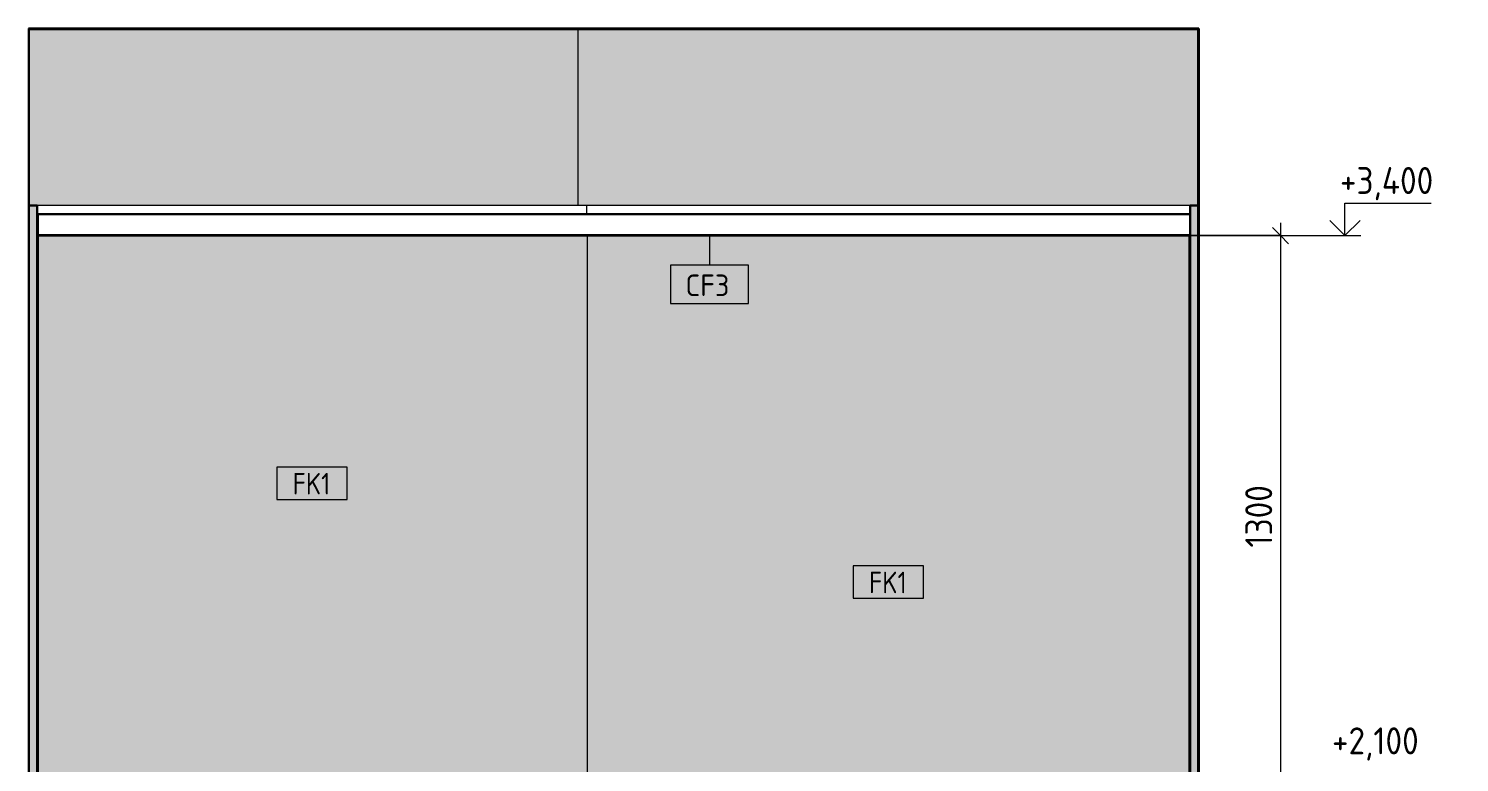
# Model space of a CAD drawing. Header units: millimetres. Extents: x 0 to 102275, y -2706 to 7916.
# Drawn here: x 72686 to 76006, y 2178 to 3880 of the extents above; entities that cross this region are included whole.
import ezdxf

# ---------------------------------------------------------------- set-up
doc = ezdxf.new("R2010")
doc.units = ezdxf.units.MM
for name, color, linetype, lineweight in [('A-ANNO-DIMS', 7, 'Continuous', 9), ('A-ANNO-DIMS-25', 7, 'Continuous', 9), ('A-CLNG-IDEN', 7, 'Continuous', 9), ('A-WALL-IDEN', 7, 'Continuous', 9), ('A-WALL-PATT', 7, 'Continuous', 9), ('G-ANNO-DIMS', 7, 'Continuous', 9), ('G-ANNO-DIMS-1', 7, 'Continuous', 20), ('I-WALL', 7, 'Continuous', 9)]:
    doc.layers.add(name, color=color, linetype=linetype, lineweight=lineweight)
for name, color, linetype, lineweight, true_color in [('A-CLNG-FNSH-1', 7, 'Continuous', 30, 0x3c3c3c), ('A-FLOR-1', 7, 'Continuous', 9, 0x787878), ('A-FLOR-FNSH-1', 7, 'Continuous', 40, 0x3c3c3c), ('A-WALL-4', 7, 'Continuous', 40, 0x3c3c3c), ('A-WALL-5', 7, 'Continuous', 30, 0x3c3c3c), ('A-WALL-FNSH-3', 7, 'Continuous', 30, 0x3c3c3c), ('I-WALL-1', 7, 'Continuous', 9, 0x787878)]:
    doc.layers.add(name, color=color, linetype=linetype, lineweight=lineweight, true_color=true_color)
doc.styles.add('GOST Common_1', font='GOST_Common.ttf', dxfattribs={"width": 0.9, "height": 50})
doc.styles.add('GOST Common_2', font='GOST_Common.ttf', dxfattribs={"height": 50})
doc.styles.add('ISOCPEUR_1', font='isocpeur.ttf', dxfattribs={"width": 0.9, "height": 62.5})
doc.dimstyles.new('ISO-2_5_0_9К_БОЛЬШОЙ_округление', dxfattribs={"dimscale": 304.8, "dimtxt": 62.248823, "dimasz": 0.123031, "dimexe": 0.098425, "dimexo": 0, "dimgap": 0, "dimtad": 1, "dimdec": 0, "dimrnd": 10, "dimzin": 0, "dimdsep": 46, "dimtxsty": 'ISOCPEUR_1', "dimblk1": 'OBLIQUE', "dimblk2": 'OBLIQUE', "dimsah": 1, "dimcen": 0.09, "dimdle": 0.098425, "dimazin": 0, "dimtfac": 1, "dimtdec": 4, "dimtix": 1, "dimtmove": 0, "dimatfit": 3, "dimfxl": 1, "dimtvp": 1, "dimtolj": 1, "dimtzin": 0, "dimarcsym": 2})
pattern_1 = [(45, (74830.697, 0), (-14.25598, 14.25598), []), (45, (74844.953, 0), (-14.25598, 14.25598), [25.202, -5.04, 0.8382, -4.202])]
pattern_2 = [(0, (74830.697, 0), (30.48, 7.62), [2.515, -20.345, 2.515, -20.345, -121.92]), (0, (74830.697, 0), (30.48, 7.62), [-45.72, 2.515, -43.205, 2.515, -20.345, -53.34]), (0, (74830.697, 0), (30.48, 7.62), [-114.3, 2.515, -12.725, 2.515, -35.585]), (120, (74842.127, 3.81), (-21.839114, 22.586454), [2.515, -20.345, 2.515, -20.345, -121.92]), (120, (74842.127, 3.81), (-21.839114, 22.586454), [-45.72, 2.515, -43.205, 2.515, -20.345, -53.34]), (120, (74842.127, 3.81), (-21.839114, 22.586454), [-114.3, 2.515, -12.725, 2.515, -35.585]), (240, (74845.937, 19.05), (-8.640886, -30.206454), [2.515, -20.345, 2.515, -20.345, -121.92]), (240, (74845.937, 19.05), (-8.640886, -30.206454), [-45.72, 2.515, -43.205, 2.515, -20.345, -53.34]), (240, (74845.937, 19.05), (-8.640886, -30.206454), [-114.3, 2.515, -12.725, 2.515, -35.585])]

# ---------------------------------------------------------------- blocks, each defined once
blk = doc.blocks.new('М_стена_0001 - Типоразмер_без рамки-25382661-Развертка 1_15-1')
at = {"layer": 'A-WALL-IDEN'}
for p, q in [((71221.4, 2634), (71058.2, 2634)), ((71058.2, 2634), (71058.2, 2559)), ((71221.4, 2559), (71221.4, 2634)), ((71058.2, 2559), (71221.4, 2559))]:
    blk.add_line(p, q, dxfattribs=at)
blk = doc.blocks.new('М_потолков - Марка_ Имя типа-25382930-Развертка 1_15-1')
at = {"layer": 'A-CLNG-IDEN'}
for p, q in [((70815.4, 3331.9), (70634.2, 3331.9)), ((70634.2, 3331.9), (70634.2, 3242.5)), ((70815.4, 3242.5), (70815.4, 3331.9)), ((70634.2, 3242.5), (70815.4, 3242.5))]:
    blk.add_line(p, q, dxfattribs=at)
blk = doc.blocks.new('DIMBLOCK11-Развертка 1_15-1')
at = {"layer": 'A-ANNO-DIMS-25'}
for p, q in [((75590.9, 3430), (75590.9, 2100)), ((75381.1, 3400), (75620.9, 3400)), ((75590.9, 3400), (75381.1, 3400)), ((75201.1, 2100), (75620.9, 2100)), ((75590.9, 2100), (75201.1, 2100))]:
    blk.add_line(p, q, dxfattribs=at)
at = {"layer": 'A-ANNO-DIMS-25', "lineweight": 20}
for p, q in [((75590.9, 3400), (75572.2, 3418.8)), ((75590.9, 3400), (75609.7, 3381.2)), ((75590.9, 2100), (75572.2, 2118.7)), ((75590.9, 2100), (75609.7, 2081.2))]:
    blk.add_line(p, q, dxfattribs=at)
at = {"layer": 'A-ANNO-DIMS-25', "color": 0, "insert": (75509.3, 2676.4), "char_height": 62.5, "width": 176.691, "attachment_point": 1, "rotation": 90, "line_spacing_factor": 1.149209, "style": 'ISOCPEUR_1'}
blk.add_mtext('1300', dxfattribs=at)
blk = doc.blocks.new('_Oblique')
at = {"color": 0, "linetype": 'ByBlock', "lineweight": -2}
blk.add_line((-0.5, -0.5), (0.5, 0.5), dxfattribs=at)
blk = doc.blocks.new('Высотные отметки - Стрелка_Верх-17668718-Развертка 1_15-1')
at = {"layer": 'G-ANNO-DIMS'}
for p, q in [((72172.9, 2175), (72372.9, 2175)), ((72172.9, 2100), (72172.9, 2175)), ((72135, 2100), (72210, 2100))]:
    blk.add_line(p, q, dxfattribs=at)
at = {"layer": 'G-ANNO-DIMS-1'}
for q in [(72137.5, 2135.4), (72208.2, 2135.4)]:
    blk.add_line((72172.9, 2100), q, dxfattribs=at)

msp = doc.modelspace()

# ---------------------------------------------------------------- hatches: boundary and pattern name
at = {"layer": 'A-FLOR-1'}
h = msp.add_hatch(dxfattribs=at)
h.set_pattern_fill('FP_10', color=256, style=0, pattern_type=2)
h.set_pattern_definition(pattern_1)
h.paths.add_polyline_path([(73704.2, 3880), (75401.4, 3880), (75401.4, 3880.3), (72685.9, 3880.3), (72685.9, 3880), (73364.8, 3880)])
at = {"layer": 'A-WALL-PATT'}
for points in [[(72718.6, 1800), (72718.6, 1806), (73981.1, 1806), (73981.1, 3400), (72707.1, 3400), (72707.1, 1800), (72717.1, 1800)], [(73982.1, 1806), (73982.1, 1806), (73982.1, 3400), (73981.1, 3400), (73981.1, 1806)], [(75370.1, 1800), (75380.1, 1800), (75380.1, 3400), (73982.1, 3400), (73982.1, 1806), (74251.1, 1806), (74251.1, 2100), (75201.1, 2100), (75201.1, 1806), (75368.6, 1806), (75368.6, 1800)]]:
    msp.add_hatch(color=256, dxfattribs=at).paths.add_polyline_path(points)
at = {"layer": 'I-WALL'}
for points in [[(73823.3, 3470), (73961.1, 3470), (73961.1, 3880), (72686.1, 3880), (72686.1, 3470), (73704.2, 3470)], [(74043.7, 3470), (75401.1, 3470), (75401.1, 3880), (73961.1, 3880), (73961.1, 3470), (74030.4, 3470)]]:
    msp.add_hatch(color=256, dxfattribs=at).paths.add_polyline_path(points)
at = {"layer": 'I-WALL-1'}
h = msp.add_hatch(dxfattribs=at)
h.set_pattern_fill('FP_10', color=256, style=0, pattern_type=2)
h.set_pattern_definition(pattern_1)
h.paths.add_polyline_path([(75401.4, -5.2), (75401.4, 3880), (75401.1, 3880), (75401.1, -5.2)])
h = msp.add_hatch(dxfattribs=at)
h.set_pattern_fill('FP_11', color=256, style=0, pattern_type=2)
h.set_pattern_definition(pattern_2)
h.paths.add_polyline_path([(72706.1, 0), (72706.1, 3470), (72686.1, 3470), (72686.1, 0)])
h = msp.add_hatch(dxfattribs=at)
h.set_pattern_fill('FP_11', color=256, style=0, pattern_type=2)
h.set_pattern_definition(pattern_2)
h.paths.add_polyline_path([(75381.1, 0), (75401.1, 0), (75401.1, 3470), (75381.1, 3470), (75381.1, 966.2)])

# ---------------------------------------------------------------- linework, layer by layer
at = {"layer": 'A-CLNG-FNSH-1'}
for p, q in [((75381.1, 3450), (72707.1, 3450)), ((75381.1, 3400), (75381.1, 3450)), ((75381.1, 3401), (72706.1, 3401)), ((72706.1, 3400), (75380.1, 3400))]:
    msp.add_line(p, q, dxfattribs=at)
at = {"layer": 'A-CLNG-IDEN'}
for p, q in [((74043.6, 3400), (74265.9, 3400)), ((74265.9, 3400), (74265.9, 3331.9))]:
    msp.add_line(p, q, dxfattribs=at)
at = {"layer": 'A-FLOR-FNSH-1'}
msp.add_line((72685.9, 3880), (75401.4, 3880), dxfattribs=at)
at = {"layer": 'A-WALL-4'}
msp.add_line((75401.1, 3880.3), (75401.1, -5.2), dxfattribs=at)
at = {"layer": 'A-WALL-5'}
for p, q in [((72686.1, -5.2), (72686.1, 3880.3)), ((72706.1, 3470), (72686.1, 3470)), ((72706.1, 3450), (72706.1, 3470)), ((75381.1, 3470), (75381.1, 3450)), ((75401.1, 3470), (75381.1, 3470))]:
    msp.add_line(p, q, dxfattribs=at)
at = {"layer": 'A-WALL-FNSH-3'}
for p, q in [((72707.1, 3450), (72706.1, 3450)), ((72706.1, 3450), (72706.1, 0)), ((72707.1, 1800), (72707.1, 3450)), ((75381.1, 3400), (75380.1, 3400)), ((75380.1, 3400), (75380.1, 1800)), ((75381.1, 0), (75381.1, 3400))]:
    msp.add_line(p, q, dxfattribs=at)
at = {"layer": 'G-ANNO-DIMS'}
for p, q in [((75260.5, 3400), (75587.4, 3400)), ((75587.4, 3400), (75740.5, 3400))]:
    msp.add_line(p, q, dxfattribs=at)
at = {"layer": 'I-WALL'}
for p, q in [((73961.1, 3470), (73961.1, 3880)), ((75381.1, 3470), (72706.1, 3470)), ((73981.1, 3450), (73981.1, 3470)), ((73982.1, 3400), (73982.1, 1806))]:
    msp.add_line(p, q, dxfattribs=at)

# ---------------------------------------------------------------- block references
at = {"layer": 'A-CLNG-IDEN'}
msp.add_blockref('М_потолков - Марка_ Имя типа-25382930-Развертка 1_15-1', (3541.1, 0), dxfattribs=at)
at = {"layer": 'A-WALL-IDEN'}
for p in [(2203.6, 229.1), (3541.1, 0)]:
    msp.add_blockref('М_стена_0001 - Типоразмер_без рамки-25382661-Развертка 1_15-1', p, dxfattribs=at)
at = {"layer": 'G-ANNO-DIMS'}
msp.add_blockref('Высотные отметки - Стрелка_Верх-17668718-Развертка 1_15-1', (3567.7, 1300), dxfattribs=at)

# ---------------------------------------------------------------- texts
at = {"layer": 'A-CLNG-IDEN', "insert": (74210.2, 3309.8), "char_height": 50, "width": 130.274, "attachment_point": 1, "style": 'GOST Common_2'}
msp.add_mtext('CF3', dxfattribs=at)
at = {"layer": 'A-WALL-IDEN', "char_height": 50, "width": 111.835, "attachment_point": 1, "style": 'GOST Common_1'}
for insert in [(73298.5, 2849.5), (74636, 2620.4)]:
    msp.add_mtext('FK1', dxfattribs=dict(at, insert=insert))
at = {"layer": 'G-ANNO-DIMS', "insert": (75710.6, 2259.2), "char_height": 62.5, "width": 242.008, "attachment_point": 1, "line_spacing_factor": 1.149209, "style": 'ISOCPEUR_1', "bg_fill": 3, "box_fill_scale": 1.25, "bg_fill_color": 256, "bg_fill_true_color": 13158600, "bg_fill_transparency": 0}
msp.add_mtext('+2,100', dxfattribs=at)

# ---------------------------------------------------------------- dimensions: what is measured, and where the dimension line sits
at = {"layer": 'A-ANNO-DIMS'}
dim = msp.add_linear_dim(base=(75590.9, 2100), p1=(75381.1, 3400), p2=(75201.1, 2100), angle=90, dimstyle='ISO-2_5_0_9К_БОЛЬШОЙ_округление', override={"dimpost": '<>', "dimfxl": 1312.402377}, dxfattribs=at)
dim.commit()
dim.dimension.update_dxf_attribs({"geometry": 'DIMBLOCK11-Развертка 1_15-1', "text_midpoint": (75559.7, 2750)})

# ---------------------------------------------------------------- next in the draw order: texts
at = {"layer": 'G-ANNO-DIMS', "insert": (75729.1, 3559.2), "char_height": 62.5, "width": 261.428, "attachment_point": 1, "line_spacing_factor": 1.149209, "style": 'ISOCPEUR_1', "bg_fill": 3, "box_fill_scale": 1.25, "bg_fill_color": 256, "bg_fill_true_color": 13158600, "bg_fill_transparency": 0}
msp.add_mtext('+3,400', dxfattribs=at)

doc.saveas('drawing.dxf')
